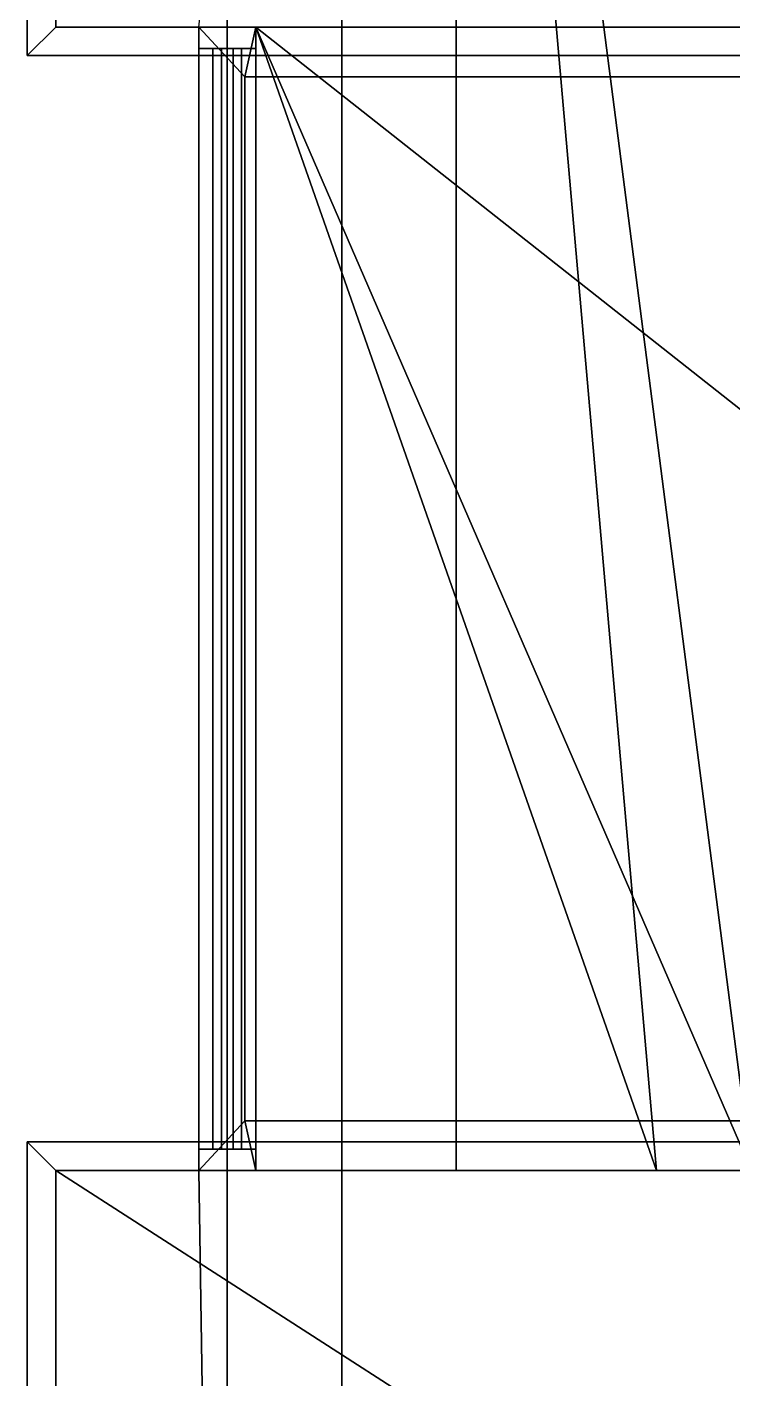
# Model space of a CAD drawing. Extents: x -7.1 to 5.5, y -11 to 12.
# Drawn here: x -7.06 to -5.826, y 5.336 to 7.7 of the extents above; entities that cross this region are included whole.
import ezdxf

# ---------------------------------------------------------------- set-up
doc = ezdxf.new("R2010")
doc.units = 0

msp = doc.modelspace()

# ---------------------------------------------------------------- linework, layer by layer
for points in [[(-7.06, 7.65, 33.7), (-7.06, 11.95, 33.7), (-7.06, 11.95, 33.5698), (-7.06, 7.65, 33.5698)], [(-7.01, 11.9, 33.7), (-7.06, 11.95, 33.7), (-7.06, 7.65, 33.7), (-7.01, 7.7, 33.7)], [(-7.01, 7.7, 33.5698), (-7.06, 7.65, 33.5698), (-7.06, 11.95, 33.5698), (-7.01, 11.9, 33.5698)], [(-7.01, 7.7, 3.4953), (-7.01, 7.7, 7.0953), (-7.01, 11.9, 7.0953), (-7.01, 11.9, 3.4953)], [(-7.01, 7.7, 7.0953), (-7.01, 7.7, 10.6953), (-7.01, 11.9, 10.6953), (-7.01, 11.9, 7.0953)], [(-7.01, 7.7, 10.6953), (-7.01, 7.7, 14.2953), (-7.01, 11.9, 14.2953), (-7.01, 11.9, 10.6953)], [(-7.01, 7.7, 14.2953), (-7.01, 7.7, 17.8953), (-7.01, 11.9, 17.8953), (-7.01, 11.9, 14.2953)], [(-7.01, 7.7, 17.8953), (-7.01, 7.7, 21.4953), (-7.01, 11.9, 21.4953), (-7.01, 11.9, 17.8953)], [(-7.01, 7.7, 21.4953), (-7.01, 7.7, 25.0953), (-7.01, 11.9, 25.0953), (-7.01, 11.9, 21.4953)], [(-7.01, 7.7, 25.0953), (-7.01, 7.7, 28.6953), (-7.01, 11.9, 28.6953), (-7.01, 11.9, 25.0953)], [(-7.01, 7.7, 28.6953), (-7.01, 7.7, 32.2953), (-7.01, 11.9, 32.2953), (-7.01, 11.9, 28.6953)], [(-7.01, 11.9, 33.8262), (-7.01, 7.7, 33.8262), (5.39, 7.7, 33.8262), (5.39, 11.9, 33.8262)], [(-7.01, 11.9, 32.2953), (-7.01, 7.7, 32.2953), (-7.01, 7.7, 33.8262), (-7.01, 11.9, 33.8262)], [(-6.71, 10.1, 0.0953), (-6.71, 10.1, -0.0047), (-6.71, 7.2, -0.0047)], [(-6.71, 10.1, 0.0953), (-6.71, 7.2, -0.0047), (-6.71, -10.8667, -0.0047), (-6.71, -10.8667, 0.0953)], [(-6.51, 9.9, 0.0953), (-6.71, 10.1, 0.0953), (-6.71, -10.8667, 0.0953), (-6.51, -10.5, 0.0953)], [(-6.51, -10.5, 3.2953), (-6.76, 5.7, 3.2953), (-6.76, 7.7, 3.2953), (-6.51, 9.9, 3.2953)], [(-6.51, -3.1784, 0.9173), (-6.51, -1.9882, 0.9173), (-6.51, 9.9, 0.0953), (-6.51, -10.5, 0.0953)], [(-6.51, -3.1784, 2.2732), (-6.51, -10.5, 3.2953), (-6.51, 9.9, 3.2953), (-6.51, -1.9882, 2.2732)], [(-6.51, 9.9, 3.2953), (-6.51, 9.9, 0.0953), (-6.51, -1.9882, 0.9173), (-6.51, -1.9882, 2.2732)], [(4.69, 9.7, 3.0953), (-3.66, 5.7, 3.0953), (-6.31, 9.7, 3.0953)], [(-6.31, 9.7, 3.0953), (-3.66, 5.7, 3.0953), (-5.96, 5.7, 3.0953)], [(-6.31, 9.7, 0.0953), (-5.7934, 5.7, 0.0953), (-4.1267, 5.7, 0.0953)], [(-6.31, 9.7, 0.0953), (-4.1267, 5.7, 0.0953), (-3.66, 5.7, 0.0953)], [(-6.31, 9.7, 0.0953), (-3.66, 5.7, 0.0953), (-3.1934, 5.7, 0.0953)], [(-6.31, 9.7, 0.0953), (-3.1934, 5.7, 0.0953), (-1.5267, 5.7, 0.0953)], [(-6.31, 9.7, 0.0953), (-5.96, 5.7, 0.0953), (-5.7934, 5.7, 0.0953)], [(-6.31, 9.7, 0.0953), (-1.5267, 5.7, 0.0953), (-1.36, 5.7, 0.0953)], [(-6.31, 9.7, 3.0953), (-5.96, 5.7, 3.0953), (-6.31, 5.7, 3.0953)], [(-6.31, 9.7, 0.0953), (-0.36, 5.7, 0.0953), (0.64, 5.7, 0.0953)], [(-6.31, 9.7, 0.0953), (0.64, 5.7, 0.0953), (1.09, 5.7, 0.0953), (4.69, 9.7, 0.0953)], [(-6.31, 9.7, 0.0953), (-1.36, 5.7, 0.0953), (-0.36, 5.7, 0.0953)], [(-6.31, 9.7, 0.0953), (-6.31, 5.7, 0.0953), (-5.96, 5.7, 0.0953)], [(-6.31, 9.7, 0.0953), (-6.31, 9.7, 3.0953), (-6.31, 5.7, 3.0953), (-6.31, 5.7, 0.0953)], [(-7.01, 7.7, 33.7), (-7.06, 7.65, 33.7), (5.44, 7.65, 33.7), (5.39, 7.7, 33.7)], [(5.39, 7.7, 33.5698), (5.44, 7.65, 33.5698), (-7.06, 7.65, 33.5698), (-7.01, 7.7, 33.5698)], [(-6.76, 7.7, 3.4953), (-6.76, 7.7, 7.0953), (-7.01, 7.7, 7.0953), (-7.01, 7.7, 3.4953)], [(-6.76, 7.7, 7.0953), (-6.76, 7.7, 10.6953), (-7.01, 7.7, 10.6953), (-7.01, 7.7, 7.0953)], [(-6.76, 7.7, 10.6953), (-6.76, 7.7, 14.2953), (-7.01, 7.7, 14.2953), (-7.01, 7.7, 10.6953)], [(-6.76, 7.7, 14.2953), (-6.76, 7.7, 17.8953), (-7.01, 7.7, 17.8953), (-7.01, 7.7, 14.2953)], [(-6.76, 7.7, 17.8953), (-6.76, 7.7, 21.4953), (-7.01, 7.7, 21.4953), (-7.01, 7.7, 17.8953)], [(-6.76, 7.7, 21.4953), (-6.76, 7.7, 25.0953), (-7.01, 7.7, 25.0953), (-7.01, 7.7, 21.4953)], [(-6.76, 7.7, 25.0953), (-6.76, 7.7, 28.6953), (-7.01, 7.7, 28.6953), (-7.01, 7.7, 25.0953)], [(-6.76, 7.7, 28.6953), (-6.76, 7.7, 32.2953), (-7.01, 7.7, 32.2953), (-7.01, 7.7, 28.6953)], [(-6.76, 7.7, 32.9453), (5.14, 7.7, 32.9453), (5.39, 7.7, 33.8262), (-7.01, 7.7, 33.8262)], [(-6.76, 7.7, 32.2953), (-6.76, 7.7, 32.9453), (-7.01, 7.7, 33.8262), (-7.01, 7.7, 32.2953)], [(-6.76, 5.7, 3.4953), (-6.76, 5.7375, 3.5444), (-6.76, 7.6625, 3.5444), (-6.76, 7.7, 3.4953)], [(-6.76, 7.7, 7.0953), (-6.76, 7.6625, 7.0462), (-6.76, 5.7375, 7.0462), (-6.76, 5.7, 7.0953)], [(-6.76, 7.7, 3.4953), (-6.76, 7.6625, 3.5444), (-6.76, 7.6625, 7.0462), (-6.76, 7.7, 7.0953)], [(-6.76, 5.7, 7.0953), (-6.76, 5.7375, 7.1444), (-6.76, 7.6625, 7.1444), (-6.76, 7.7, 7.0953)], [(-6.76, 7.7, 10.6953), (-6.76, 7.6625, 10.6462), (-6.76, 5.7375, 10.6462), (-6.76, 5.7, 10.6953)], [(-6.76, 7.7, 7.0953), (-6.76, 7.6625, 7.1444), (-6.76, 7.6625, 10.6462), (-6.76, 7.7, 10.6953)], [(-6.76, 5.7, 10.6953), (-6.76, 5.7375, 10.7444), (-6.76, 7.6625, 10.7444), (-6.76, 7.7, 10.6953)], [(-6.76, 7.7, 14.2953), (-6.76, 7.6625, 14.2462), (-6.76, 5.7375, 14.2462), (-6.76, 5.7, 14.2953)], [(-6.76, 7.7, 10.6953), (-6.76, 7.6625, 10.7444), (-6.76, 7.6625, 14.2462), (-6.76, 7.7, 14.2953)], [(-6.76, 5.7, 14.2953), (-6.76, 5.7375, 14.3444), (-6.76, 7.6625, 14.3444), (-6.76, 7.7, 14.2953)], [(-6.76, 7.7, 17.8953), (-6.76, 7.6625, 17.8462), (-6.76, 5.7375, 17.8462), (-6.76, 5.7, 17.8953)], [(-6.76, 7.7, 14.2953), (-6.76, 7.6625, 14.3444), (-6.76, 7.6625, 17.8462), (-6.76, 7.7, 17.8953)], [(-6.76, 5.7, 17.8953), (-6.76, 5.7375, 17.9444), (-6.76, 7.6625, 17.9444), (-6.76, 7.7, 17.8953)], [(-6.76, 7.7, 21.4953), (-6.76, 7.6625, 21.4462), (-6.76, 5.7375, 21.4462), (-6.76, 5.7, 21.4953)], [(-6.76, 7.7, 17.8953), (-6.76, 7.6625, 17.9444), (-6.76, 7.6625, 21.4462), (-6.76, 7.7, 21.4953)], [(-6.76, 5.7, 21.4953), (-6.76, 5.7375, 21.5444), (-6.76, 7.6625, 21.5444), (-6.76, 7.7, 21.4953)], [(-6.76, 7.7, 25.0953), (-6.76, 7.6625, 25.0462), (-6.76, 5.7375, 25.0462), (-6.76, 5.7, 25.0953)], [(-6.76, 7.7, 21.4953), (-6.76, 7.6625, 21.5444), (-6.76, 7.6625, 25.0462), (-6.76, 7.7, 25.0953)], [(-6.76, 5.7, 25.0953), (-6.76, 5.7375, 25.1444), (-6.76, 7.6625, 25.1444), (-6.76, 7.7, 25.0953)], [(-6.76, 7.7, 28.6953), (-6.76, 7.6625, 28.6462), (-6.76, 5.7375, 28.6462), (-6.76, 5.7, 28.6953)], [(-6.76, 7.7, 25.0953), (-6.76, 7.6625, 25.1444), (-6.76, 7.6625, 28.6462), (-6.76, 7.7, 28.6953)], [(-6.76, 5.7, 3.2953), (-6.76, 5.7, 3.4953), (-6.76, 7.7, 3.4953), (-6.76, 7.7, 3.2953)], [(-6.76, 5.7, 28.6953), (-6.76, 5.7375, 28.7444), (-6.76, 7.6625, 28.7444), (-6.76, 7.7, 28.6953)], [(-6.76, 7.7, 32.2953), (-6.76, 7.6625, 32.2462), (-6.76, 5.7375, 32.2462), (-6.76, 5.7, 32.2953)], [(-6.76, 7.7, 28.6953), (-6.76, 7.6625, 28.7444), (-6.76, 7.6625, 32.2462), (-6.76, 7.7, 32.2953)], [(5.14, 7.7, 32.9453), (-6.76, 7.7, 32.9453), (-6.6794, 7.6131, 32.9453), (5.0593, 7.6131, 32.9453)], [(-6.76, 7.7, 32.9453), (-6.76, 5.7, 32.9453), (-6.6794, 5.7869, 32.9453), (-6.6794, 7.6131, 32.9453)], [(-6.76, 5.7, 32.9453), (-6.76, 7.7, 32.9453), (-6.76, 7.7, 32.2953), (-6.76, 5.7, 32.2953)], [(-6.6794, 7.6131, 32.9453), (-6.6794, 5.7869, 32.9453), (-6.66, 5.7, 32.6188), (-6.66, 7.7, 32.6188)], [(5.0593, 7.6131, 32.9453), (-6.6794, 7.6131, 32.9453), (-6.66, 7.7, 32.6188), (5.04, 7.7, 32.6188)], [(-6.66, 7.7, 7.0953), (-6.66, 5.7, 7.0953), (-6.66, 5.7375, 7.0462), (-6.66, 7.6625, 7.0462)], [(-6.66, 5.7, 3.4953), (-6.66, 7.7, 3.4953), (-6.66, 7.6625, 3.5444), (-6.66, 5.7375, 3.5444)], [(-6.66, 7.6625, 7.0462), (-6.66, 7.6625, 3.5444), (-6.66, 7.7, 3.4953), (-6.66, 7.7, 7.0953)], [(-6.66, 7.7, 3.4953), (-2.16, 7.7, 3.4953), (-2.16, 7.7, 6.8953), (-6.66, 7.7, 6.8953)], [(-2.16, 7.7, 6.8953), (-3.66, 5.7, 6.8953), (-6.66, 5.7, 6.8953), (-6.66, 7.7, 6.8953)], [(-6.66, 7.7, 6.8953), (-6.66, 5.7, 6.8953), (-6.66, 5.7, 7.0953), (-6.66, 7.7, 7.0953)], [(-5.96, 5.7, 3.4953), (-6.66, 7.7, 3.4953), (-6.66, 5.7, 3.4953)], [(-5.96, 5.7, 3.4953), (-5.7934, 5.7, 3.4953), (-6.66, 7.7, 3.4953)], [(-4.1267, 5.7, 3.4953), (-6.66, 7.7, 3.4953), (-5.7934, 5.7, 3.4953)], [(-4.1267, 5.7, 3.4953), (-2.16, 7.7, 3.4953), (-6.66, 7.7, 3.4953)], [(-6.66, 7.7, 10.6953), (-6.66, 5.7, 10.6953), (-6.66, 5.7375, 10.6462), (-6.66, 7.6625, 10.6462)], [(-6.66, 5.7, 7.0953), (-6.66, 7.7, 7.0953), (-6.66, 7.6625, 7.1444), (-6.66, 5.7375, 7.1444)], [(-6.66, 7.6625, 10.6462), (-6.66, 7.6625, 7.1444), (-6.66, 7.7, 7.0953), (-6.66, 7.7, 10.6953)], [(-6.66, 7.7, 7.0953), (-2.16, 7.7, 7.0953), (-2.16, 7.7, 10.4953), (-6.66, 7.7, 10.4953)], [(-2.16, 7.7, 10.4953), (-3.66, 5.7, 10.4953), (-6.66, 5.7, 10.4953), (-6.66, 7.7, 10.4953)], [(-6.66, 7.7, 10.4953), (-6.66, 5.7, 10.4953), (-6.66, 5.7, 10.6953), (-6.66, 7.7, 10.6953)], [(-5.96, 5.7, 7.0953), (-6.66, 7.7, 7.0953), (-6.66, 5.7, 7.0953)], [(-5.96, 5.7, 7.0953), (-5.7934, 5.7, 7.0953), (-6.66, 7.7, 7.0953)], [(-4.1267, 5.7, 7.0953), (-6.66, 7.7, 7.0953), (-5.7934, 5.7, 7.0953)], [(-4.1267, 5.7, 7.0953), (-2.16, 7.7, 7.0953), (-6.66, 7.7, 7.0953)], [(-6.66, 7.7, 14.2953), (-6.66, 5.7, 14.2953), (-6.66, 5.7375, 14.2462), (-6.66, 7.6625, 14.2462)], [(-6.66, 5.7, 10.6953), (-6.66, 7.7, 10.6953), (-6.66, 7.6625, 10.7444), (-6.66, 5.7375, 10.7444)], [(-6.66, 7.6625, 14.2462), (-6.66, 7.6625, 10.7444), (-6.66, 7.7, 10.6953), (-6.66, 7.7, 14.2953)], [(-6.66, 7.7, 10.6953), (-2.16, 7.7, 10.6953), (-2.16, 7.7, 14.0953), (-6.66, 7.7, 14.0953)], [(-2.16, 7.7, 14.0953), (-3.66, 5.7, 14.0953), (-6.66, 5.7, 14.0953), (-6.66, 7.7, 14.0953)], [(-6.66, 7.7, 14.0953), (-6.66, 5.7, 14.0953), (-6.66, 5.7, 14.2953), (-6.66, 7.7, 14.2953)], [(-5.96, 5.7, 10.6953), (-6.66, 7.7, 10.6953), (-6.66, 5.7, 10.6953)], [(-5.96, 5.7, 10.6953), (-5.7934, 5.7, 10.6953), (-6.66, 7.7, 10.6953)], [(-4.1267, 5.7, 10.6953), (-6.66, 7.7, 10.6953), (-5.7934, 5.7, 10.6953)], [(-4.1267, 5.7, 10.6953), (-2.16, 7.7, 10.6953), (-6.66, 7.7, 10.6953)], [(-6.66, 7.7, 17.8953), (-6.66, 5.7, 17.8953), (-6.66, 5.7375, 17.8462), (-6.66, 7.6625, 17.8462)], [(-6.66, 5.7, 14.2953), (-6.66, 7.7, 14.2953), (-6.66, 7.6625, 14.3444), (-6.66, 5.7375, 14.3444)], [(-6.66, 7.6625, 17.8462), (-6.66, 7.6625, 14.3444), (-6.66, 7.7, 14.2953), (-6.66, 7.7, 17.8953)], [(-6.66, 7.7, 14.2953), (-2.16, 7.7, 14.2953), (-2.16, 7.7, 17.6953), (-6.66, 7.7, 17.6953)], [(-2.16, 7.7, 17.6953), (-3.66, 5.7, 17.6953), (-6.66, 5.7, 17.6953), (-6.66, 7.7, 17.6953)], [(-6.66, 7.7, 17.6953), (-6.66, 5.7, 17.6953), (-6.66, 5.7, 17.8953), (-6.66, 7.7, 17.8953)], [(-5.96, 5.7, 14.2953), (-6.66, 7.7, 14.2953), (-6.66, 5.7, 14.2953)], [(-5.96, 5.7, 14.2953), (-5.7934, 5.7, 14.2953), (-6.66, 7.7, 14.2953)], [(-4.1267, 5.7, 14.2953), (-6.66, 7.7, 14.2953), (-5.7934, 5.7, 14.2953)], [(-4.1267, 5.7, 14.2953), (-2.16, 7.7, 14.2953), (-6.66, 7.7, 14.2953)], [(-6.66, 7.7, 21.4953), (-6.66, 5.7, 21.4953), (-6.66, 5.7375, 21.4462), (-6.66, 7.6625, 21.4462)], [(-6.66, 5.7, 17.8953), (-6.66, 7.7, 17.8953), (-6.66, 7.6625, 17.9444), (-6.66, 5.7375, 17.9444)], [(-6.66, 7.6625, 21.4462), (-6.66, 7.6625, 17.9444), (-6.66, 7.7, 17.8953), (-6.66, 7.7, 21.4953)], [(-6.66, 7.7, 17.8953), (-2.16, 7.7, 17.8953), (-2.16, 7.7, 21.2953), (-6.66, 7.7, 21.2953)], [(-2.16, 7.7, 21.2953), (-3.66, 5.7, 21.2953), (-6.66, 5.7, 21.2953), (-6.66, 7.7, 21.2953)], [(-6.66, 7.7, 21.2953), (-6.66, 5.7, 21.2953), (-6.66, 5.7, 21.4953), (-6.66, 7.7, 21.4953)], [(-5.96, 5.7, 17.8953), (-6.66, 7.7, 17.8953), (-6.66, 5.7, 17.8953)], [(-5.96, 5.7, 17.8953), (-5.7934, 5.7, 17.8953), (-6.66, 7.7, 17.8953)], [(-4.1267, 5.7, 17.8953), (-6.66, 7.7, 17.8953), (-5.7934, 5.7, 17.8953)], [(-4.1267, 5.7, 17.8953), (-2.16, 7.7, 17.8953), (-6.66, 7.7, 17.8953)], [(-6.66, 7.7, 25.0953), (-6.66, 5.7, 25.0953), (-6.66, 5.7375, 25.0462), (-6.66, 7.6625, 25.0462)], [(-6.66, 5.7, 21.4953), (-6.66, 7.7, 21.4953), (-6.66, 7.6625, 21.5444), (-6.66, 5.7375, 21.5444)], [(-6.66, 7.6625, 25.0462), (-6.66, 7.6625, 21.5444), (-6.66, 7.7, 21.4953), (-6.66, 7.7, 25.0953)], [(-6.66, 7.7, 21.4953), (-2.16, 7.7, 21.4953), (-2.16, 7.7, 24.8953), (-6.66, 7.7, 24.8953)], [(-2.16, 7.7, 24.8953), (-3.66, 5.7, 24.8953), (-6.66, 5.7, 24.8953), (-6.66, 7.7, 24.8953)], [(-6.66, 7.7, 24.8953), (-6.66, 5.7, 24.8953), (-6.66, 5.7, 25.0953), (-6.66, 7.7, 25.0953)], [(-5.96, 5.7, 21.4953), (-6.66, 7.7, 21.4953), (-6.66, 5.7, 21.4953)], [(-5.96, 5.7, 21.4953), (-5.7934, 5.7, 21.4953), (-6.66, 7.7, 21.4953)], [(-4.1267, 5.7, 21.4953), (-6.66, 7.7, 21.4953), (-5.7934, 5.7, 21.4953)], [(-4.1267, 5.7, 21.4953), (-2.16, 7.7, 21.4953), (-6.66, 7.7, 21.4953)], [(-6.66, 7.7, 28.6953), (-6.66, 5.7, 28.6953), (-6.66, 5.7375, 28.6462), (-6.66, 7.6625, 28.6462)], [(-6.66, 5.7, 25.0953), (-6.66, 7.7, 25.0953), (-6.66, 7.6625, 25.1444), (-6.66, 5.7375, 25.1444)], [(-6.66, 7.6625, 28.6462), (-6.66, 7.6625, 25.1444), (-6.66, 7.7, 25.0953), (-6.66, 7.7, 28.6953)], [(-6.66, 7.7, 25.0953), (-2.16, 7.7, 25.0953), (-2.16, 7.7, 28.4953), (-6.66, 7.7, 28.4953)], [(-2.16, 7.7, 28.4953), (-3.66, 5.7, 28.4953), (-6.66, 5.7, 28.4953), (-6.66, 7.7, 28.4953)], [(-6.66, 7.7, 28.4953), (-6.66, 5.7, 28.4953), (-6.66, 5.7, 28.6953), (-6.66, 7.7, 28.6953)], [(-5.96, 5.7, 25.0953), (-6.66, 7.7, 25.0953), (-6.66, 5.7, 25.0953)], [(-5.96, 5.7, 25.0953), (-5.7934, 5.7, 25.0953), (-6.66, 7.7, 25.0953)], [(-4.1267, 5.7, 25.0953), (-6.66, 7.7, 25.0953), (-5.7934, 5.7, 25.0953)], [(-4.1267, 5.7, 25.0953), (-2.16, 7.7, 25.0953), (-6.66, 7.7, 25.0953)], [(-6.66, 7.7, 32.2953), (-6.66, 5.7, 32.2953), (-6.66, 5.7375, 32.2462), (-6.66, 7.6625, 32.2462)], [(-6.66, 5.7, 28.6953), (-6.66, 7.7, 28.6953), (-6.66, 7.6625, 28.7444), (-6.66, 5.7375, 28.7444)], [(-6.66, 7.6625, 32.2462), (-6.66, 7.6625, 28.7444), (-6.66, 7.7, 28.6953), (-6.66, 7.7, 32.2953)], [(-6.66, 7.7, 28.6953), (-2.16, 7.7, 28.6953), (-2.16, 7.7, 32.6188), (-6.66, 7.7, 32.6188)], [(-6.66, 7.7, 32.6188), (-6.66, 5.7, 32.6188), (-6.66, 5.7, 32.2953), (-6.66, 7.7, 32.2953)], [(-5.96, 5.7, 28.6953), (-6.66, 7.7, 28.6953), (-6.66, 5.7, 28.6953)], [(-5.96, 5.7, 28.6953), (-5.7934, 5.7, 28.6953), (-6.66, 7.7, 28.6953)], [(-4.1267, 5.7, 28.6953), (-6.66, 7.7, 28.6953), (-5.7934, 5.7, 28.6953)], [(-4.1267, 5.7, 28.6953), (-2.16, 7.7, 28.6953), (-6.66, 7.7, 28.6953)], [(-6.76, 5.7375, 7.0462), (-6.76, 7.6625, 7.0462), (-6.66, 7.6625, 7.0462), (-6.66, 5.7375, 7.0462)], [(-6.76, 7.6625, 3.5444), (-6.76, 5.7375, 3.5444), (-6.66, 5.7375, 3.5444), (-6.66, 7.6625, 3.5444)], [(-6.76, 7.6625, 3.5444), (-6.66, 7.6625, 3.5444), (-6.66, 7.6625, 7.0462), (-6.76, 7.6625, 7.0462)], [(-6.76, 5.7375, 10.6462), (-6.76, 7.6625, 10.6462), (-6.66, 7.6625, 10.6462), (-6.66, 5.7375, 10.6462)], [(-6.76, 7.6625, 7.1444), (-6.76, 5.7375, 7.1444), (-6.66, 5.7375, 7.1444), (-6.66, 7.6625, 7.1444)], [(-6.76, 7.6625, 7.1444), (-6.66, 7.6625, 7.1444), (-6.66, 7.6625, 10.6462), (-6.76, 7.6625, 10.6462)], [(-6.76, 5.7375, 14.2462), (-6.76, 7.6625, 14.2462), (-6.66, 7.6625, 14.2462), (-6.66, 5.7375, 14.2462)], [(-6.76, 7.6625, 10.7444), (-6.76, 5.7375, 10.7444), (-6.66, 5.7375, 10.7444), (-6.66, 7.6625, 10.7444)], [(-6.76, 7.6625, 10.7444), (-6.66, 7.6625, 10.7444), (-6.66, 7.6625, 14.2462), (-6.76, 7.6625, 14.2462)], [(-6.76, 5.7375, 17.8462), (-6.76, 7.6625, 17.8462), (-6.66, 7.6625, 17.8462), (-6.66, 5.7375, 17.8462)], [(-6.76, 7.6625, 14.3444), (-6.76, 5.7375, 14.3444), (-6.66, 5.7375, 14.3444), (-6.66, 7.6625, 14.3444)], [(-6.76, 7.6625, 14.3444), (-6.66, 7.6625, 14.3444), (-6.66, 7.6625, 17.8462), (-6.76, 7.6625, 17.8462)], [(-6.76, 5.7375, 21.4462), (-6.76, 7.6625, 21.4462), (-6.66, 7.6625, 21.4462), (-6.66, 5.7375, 21.4462)], [(-6.76, 7.6625, 17.9444), (-6.76, 5.7375, 17.9444), (-6.66, 5.7375, 17.9444), (-6.66, 7.6625, 17.9444)], [(-6.76, 7.6625, 17.9444), (-6.66, 7.6625, 17.9444), (-6.66, 7.6625, 21.4462), (-6.76, 7.6625, 21.4462)], [(-6.76, 5.7375, 25.0462), (-6.76, 7.6625, 25.0462), (-6.66, 7.6625, 25.0462), (-6.66, 5.7375, 25.0462)], [(-6.76, 7.6625, 21.5444), (-6.76, 5.7375, 21.5444), (-6.66, 5.7375, 21.5444), (-6.66, 7.6625, 21.5444)], [(-6.76, 7.6625, 21.5444), (-6.66, 7.6625, 21.5444), (-6.66, 7.6625, 25.0462), (-6.76, 7.6625, 25.0462)], [(-6.76, 5.7375, 28.6462), (-6.76, 7.6625, 28.6462), (-6.66, 7.6625, 28.6462), (-6.66, 5.7375, 28.6462)], [(-6.76, 7.6625, 25.1444), (-6.76, 5.7375, 25.1444), (-6.66, 5.7375, 25.1444), (-6.66, 7.6625, 25.1444)], [(-6.76, 7.6625, 25.1444), (-6.66, 7.6625, 25.1444), (-6.66, 7.6625, 28.6462), (-6.76, 7.6625, 28.6462)], [(-6.76, 5.7375, 32.2462), (-6.76, 7.6625, 32.2462), (-6.66, 7.6625, 32.2462), (-6.66, 5.7375, 32.2462)], [(-6.76, 7.6625, 28.7444), (-6.76, 5.7375, 28.7444), (-6.66, 5.7375, 28.7444), (-6.66, 7.6625, 28.7444)], [(-6.76, 7.6625, 28.7444), (-6.66, 7.6625, 28.7444), (-6.66, 7.6625, 32.2462), (-6.76, 7.6625, 32.2462)], [(-6.735, 5.7375, 5.8462), (-6.735, 7.6625, 5.8462), (-6.685, 7.6625, 5.8462), (-6.685, 5.7375, 5.8462)], [(-6.735, 7.6625, 5.9444), (-6.735, 5.7375, 5.9444), (-6.685, 5.7375, 5.9444), (-6.685, 7.6625, 5.9444)], [(-6.735, 7.6625, 5.9444), (-6.735, 7.6625, 5.8462), (-6.735, 5.7375, 5.8462), (-6.735, 5.7375, 5.9444)], [(-6.735, 7.6625, 4.7444), (-6.735, 7.6625, 4.6462), (-6.735, 5.7375, 4.6462), (-6.735, 5.7375, 4.7444)], [(-6.735, 7.6625, 4.7444), (-6.735, 5.7375, 4.7444), (-6.685, 5.7375, 4.7444), (-6.685, 7.6625, 4.7444)], [(-6.735, 5.7375, 4.6462), (-6.735, 7.6625, 4.6462), (-6.685, 7.6625, 4.6462), (-6.685, 5.7375, 4.6462)], [(-6.735, 5.7375, 9.4462), (-6.735, 7.6625, 9.4462), (-6.685, 7.6625, 9.4462), (-6.685, 5.7375, 9.4462)], [(-6.735, 7.6625, 9.5444), (-6.735, 5.7375, 9.5444), (-6.685, 5.7375, 9.5444), (-6.685, 7.6625, 9.5444)], [(-6.735, 7.6625, 9.5444), (-6.735, 7.6625, 9.4462), (-6.735, 5.7375, 9.4462), (-6.735, 5.7375, 9.5444)], [(-6.735, 7.6625, 8.3444), (-6.735, 7.6625, 8.2462), (-6.735, 5.7375, 8.2462), (-6.735, 5.7375, 8.3444)], [(-6.735, 7.6625, 8.3444), (-6.735, 5.7375, 8.3444), (-6.685, 5.7375, 8.3444), (-6.685, 7.6625, 8.3444)], [(-6.735, 5.7375, 8.2462), (-6.735, 7.6625, 8.2462), (-6.685, 7.6625, 8.2462), (-6.685, 5.7375, 8.2462)], [(-6.735, 5.7375, 13.0462), (-6.735, 7.6625, 13.0462), (-6.685, 7.6625, 13.0462), (-6.685, 5.7375, 13.0462)], [(-6.735, 7.6625, 13.1444), (-6.735, 5.7375, 13.1444), (-6.685, 5.7375, 13.1444), (-6.685, 7.6625, 13.1444)], [(-6.735, 7.6625, 13.1444), (-6.735, 7.6625, 13.0462), (-6.735, 5.7375, 13.0462), (-6.735, 5.7375, 13.1444)], [(-6.735, 7.6625, 11.9444), (-6.735, 7.6625, 11.8462), (-6.735, 5.7375, 11.8462), (-6.735, 5.7375, 11.9444)], [(-6.735, 7.6625, 11.9444), (-6.735, 5.7375, 11.9444), (-6.685, 5.7375, 11.9444), (-6.685, 7.6625, 11.9444)], [(-6.735, 5.7375, 11.8462), (-6.735, 7.6625, 11.8462), (-6.685, 7.6625, 11.8462), (-6.685, 5.7375, 11.8462)], [(-6.735, 5.7375, 16.6462), (-6.735, 7.6625, 16.6462), (-6.685, 7.6625, 16.6462), (-6.685, 5.7375, 16.6462)], [(-6.735, 7.6625, 16.7444), (-6.735, 5.7375, 16.7444), (-6.685, 5.7375, 16.7444), (-6.685, 7.6625, 16.7444)], [(-6.735, 7.6625, 16.7444), (-6.735, 7.6625, 16.6462), (-6.735, 5.7375, 16.6462), (-6.735, 5.7375, 16.7444)], [(-6.735, 7.6625, 15.5444), (-6.735, 7.6625, 15.4462), (-6.735, 5.7375, 15.4462), (-6.735, 5.7375, 15.5444)], [(-6.735, 7.6625, 15.5444), (-6.735, 5.7375, 15.5444), (-6.685, 5.7375, 15.5444), (-6.685, 7.6625, 15.5444)], [(-6.735, 5.7375, 15.4462), (-6.735, 7.6625, 15.4462), (-6.685, 7.6625, 15.4462), (-6.685, 5.7375, 15.4462)], [(-6.735, 5.7375, 20.2462), (-6.735, 7.6625, 20.2462), (-6.685, 7.6625, 20.2462), (-6.685, 5.7375, 20.2462)], [(-6.735, 7.6625, 20.3444), (-6.735, 5.7375, 20.3444), (-6.685, 5.7375, 20.3444), (-6.685, 7.6625, 20.3444)], [(-6.735, 7.6625, 20.3444), (-6.735, 7.6625, 20.2462), (-6.735, 5.7375, 20.2462), (-6.735, 5.7375, 20.3444)], [(-6.735, 7.6625, 19.1444), (-6.735, 7.6625, 19.0462), (-6.735, 5.7375, 19.0462), (-6.735, 5.7375, 19.1444)], [(-6.735, 7.6625, 19.1444), (-6.735, 5.7375, 19.1444), (-6.685, 5.7375, 19.1444), (-6.685, 7.6625, 19.1444)], [(-6.735, 5.7375, 19.0462), (-6.735, 7.6625, 19.0462), (-6.685, 7.6625, 19.0462), (-6.685, 5.7375, 19.0462)], [(-6.735, 5.7375, 23.8462), (-6.735, 7.6625, 23.8462), (-6.685, 7.6625, 23.8462), (-6.685, 5.7375, 23.8462)], [(-6.735, 7.6625, 23.9444), (-6.735, 5.7375, 23.9444), (-6.685, 5.7375, 23.9444), (-6.685, 7.6625, 23.9444)], [(-6.735, 7.6625, 23.9444), (-6.735, 7.6625, 23.8462), (-6.735, 5.7375, 23.8462), (-6.735, 5.7375, 23.9444)], [(-6.735, 7.6625, 22.7444), (-6.735, 7.6625, 22.6462), (-6.735, 5.7375, 22.6462), (-6.735, 5.7375, 22.7444)], [(-6.735, 7.6625, 22.7444), (-6.735, 5.7375, 22.7444), (-6.685, 5.7375, 22.7444), (-6.685, 7.6625, 22.7444)], [(-6.735, 5.7375, 22.6462), (-6.735, 7.6625, 22.6462), (-6.685, 7.6625, 22.6462), (-6.685, 5.7375, 22.6462)], [(-6.735, 5.7375, 27.4462), (-6.735, 7.6625, 27.4462), (-6.685, 7.6625, 27.4462), (-6.685, 5.7375, 27.4462)], [(-6.735, 7.6625, 27.5444), (-6.735, 5.7375, 27.5444), (-6.685, 5.7375, 27.5444), (-6.685, 7.6625, 27.5444)], [(-6.735, 7.6625, 27.5444), (-6.735, 7.6625, 27.4462), (-6.735, 5.7375, 27.4462), (-6.735, 5.7375, 27.5444)], [(-6.735, 7.6625, 26.3444), (-6.735, 7.6625, 26.2462), (-6.735, 5.7375, 26.2462), (-6.735, 5.7375, 26.3444)], [(-6.735, 7.6625, 26.3444), (-6.735, 5.7375, 26.3444), (-6.685, 5.7375, 26.3444), (-6.685, 7.6625, 26.3444)], [(-6.735, 5.7375, 26.2462), (-6.735, 7.6625, 26.2462), (-6.685, 7.6625, 26.2462), (-6.685, 5.7375, 26.2462)], [(-6.735, 5.7375, 31.0462), (-6.735, 7.6625, 31.0462), (-6.685, 7.6625, 31.0462), (-6.685, 5.7375, 31.0462)], [(-6.735, 7.6625, 31.1444), (-6.735, 5.7375, 31.1444), (-6.685, 5.7375, 31.1444), (-6.685, 7.6625, 31.1444)], [(-6.735, 7.6625, 31.1444), (-6.735, 7.6625, 31.0462), (-6.735, 5.7375, 31.0462), (-6.735, 5.7375, 31.1444)], [(-6.735, 7.6625, 29.9444), (-6.735, 7.6625, 29.8462), (-6.735, 5.7375, 29.8462), (-6.735, 5.7375, 29.9444)], [(-6.735, 7.6625, 29.9444), (-6.735, 5.7375, 29.9444), (-6.685, 5.7375, 29.9444), (-6.685, 7.6625, 29.9444)], [(-6.735, 5.7375, 29.8462), (-6.735, 7.6625, 29.8462), (-6.685, 7.6625, 29.8462), (-6.685, 5.7375, 29.8462)], [(-6.72, 7.6625, 3.5444), (-6.72, 5.7375, 3.5444), (-6.72, 5.7375, 7.0462), (-6.72, 7.6625, 7.0462)], [(-6.72, 5.7375, 7.0462), (-6.7, 5.7375, 7.0462), (-6.7, 7.6625, 7.0462), (-6.72, 7.6625, 7.0462)], [(-6.72, 7.6625, 3.5444), (-6.7, 7.6625, 3.5444), (-6.7, 5.7375, 3.5444), (-6.72, 5.7375, 3.5444)], [(-6.72, 7.6625, 3.5444), (-6.72, 7.6625, 7.0462), (-6.7, 7.6625, 7.0462), (-6.7, 7.6625, 3.5444)], [(-6.72, 7.6625, 7.1444), (-6.72, 5.7375, 7.1444), (-6.72, 5.7375, 10.6462), (-6.72, 7.6625, 10.6462)], [(-6.72, 5.7375, 10.6462), (-6.7, 5.7375, 10.6462), (-6.7, 7.6625, 10.6462), (-6.72, 7.6625, 10.6462)], [(-6.72, 7.6625, 7.1444), (-6.7, 7.6625, 7.1444), (-6.7, 5.7375, 7.1444), (-6.72, 5.7375, 7.1444)], [(-6.72, 7.6625, 7.1444), (-6.72, 7.6625, 10.6462), (-6.7, 7.6625, 10.6462), (-6.7, 7.6625, 7.1444)], [(-6.72, 7.6625, 10.7444), (-6.72, 5.7375, 10.7444), (-6.72, 5.7375, 14.2462), (-6.72, 7.6625, 14.2462)], [(-6.72, 5.7375, 14.2462), (-6.7, 5.7375, 14.2462), (-6.7, 7.6625, 14.2462), (-6.72, 7.6625, 14.2462)], [(-6.72, 7.6625, 10.7444), (-6.7, 7.6625, 10.7444), (-6.7, 5.7375, 10.7444), (-6.72, 5.7375, 10.7444)], [(-6.72, 7.6625, 10.7444), (-6.72, 7.6625, 14.2462), (-6.7, 7.6625, 14.2462), (-6.7, 7.6625, 10.7444)], [(-6.72, 7.6625, 14.3444), (-6.72, 5.7375, 14.3444), (-6.72, 5.7375, 17.8462), (-6.72, 7.6625, 17.8462)], [(-6.72, 5.7375, 17.8462), (-6.7, 5.7375, 17.8462), (-6.7, 7.6625, 17.8462), (-6.72, 7.6625, 17.8462)], [(-6.72, 7.6625, 14.3444), (-6.7, 7.6625, 14.3444), (-6.7, 5.7375, 14.3444), (-6.72, 5.7375, 14.3444)], [(-6.72, 7.6625, 14.3444), (-6.72, 7.6625, 17.8462), (-6.7, 7.6625, 17.8462), (-6.7, 7.6625, 14.3444)], [(-6.72, 7.6625, 17.9444), (-6.72, 5.7375, 17.9444), (-6.72, 5.7375, 21.4462), (-6.72, 7.6625, 21.4462)], [(-6.72, 5.7375, 21.4462), (-6.7, 5.7375, 21.4462), (-6.7, 7.6625, 21.4462), (-6.72, 7.6625, 21.4462)], [(-6.72, 7.6625, 17.9444), (-6.7, 7.6625, 17.9444), (-6.7, 5.7375, 17.9444), (-6.72, 5.7375, 17.9444)], [(-6.72, 7.6625, 17.9444), (-6.72, 7.6625, 21.4462), (-6.7, 7.6625, 21.4462), (-6.7, 7.6625, 17.9444)], [(-6.72, 7.6625, 21.5444), (-6.72, 5.7375, 21.5444), (-6.72, 5.7375, 25.0462), (-6.72, 7.6625, 25.0462)], [(-6.72, 5.7375, 25.0462), (-6.7, 5.7375, 25.0462), (-6.7, 7.6625, 25.0462), (-6.72, 7.6625, 25.0462)], [(-6.72, 7.6625, 21.5444), (-6.7, 7.6625, 21.5444), (-6.7, 5.7375, 21.5444), (-6.72, 5.7375, 21.5444)], [(-6.72, 7.6625, 21.5444), (-6.72, 7.6625, 25.0462), (-6.7, 7.6625, 25.0462), (-6.7, 7.6625, 21.5444)], [(-6.72, 7.6625, 25.1444), (-6.72, 5.7375, 25.1444), (-6.72, 5.7375, 28.6462), (-6.72, 7.6625, 28.6462)], [(-6.72, 5.7375, 28.6462), (-6.7, 5.7375, 28.6462), (-6.7, 7.6625, 28.6462), (-6.72, 7.6625, 28.6462)], [(-6.72, 7.6625, 25.1444), (-6.7, 7.6625, 25.1444), (-6.7, 5.7375, 25.1444), (-6.72, 5.7375, 25.1444)], [(-6.72, 7.6625, 25.1444), (-6.72, 7.6625, 28.6462), (-6.7, 7.6625, 28.6462), (-6.7, 7.6625, 25.1444)], [(-6.72, 7.6625, 28.7444), (-6.72, 5.7375, 28.7444), (-6.72, 5.7375, 32.2462), (-6.72, 7.6625, 32.2462)], [(-6.72, 5.7375, 32.2462), (-6.7, 5.7375, 32.2462), (-6.7, 7.6625, 32.2462), (-6.72, 7.6625, 32.2462)], [(-6.72, 7.6625, 28.7444), (-6.7, 7.6625, 28.7444), (-6.7, 5.7375, 28.7444), (-6.72, 5.7375, 28.7444)], [(-6.72, 7.6625, 28.7444), (-6.72, 7.6625, 32.2462), (-6.7, 7.6625, 32.2462), (-6.7, 7.6625, 28.7444)], [(-6.7, 7.6625, 7.0462), (-6.7, 5.7375, 7.0462), (-6.7, 5.7375, 3.5444), (-6.7, 7.6625, 3.5444)], [(-6.7, 7.6625, 10.6462), (-6.7, 5.7375, 10.6462), (-6.7, 5.7375, 7.1444), (-6.7, 7.6625, 7.1444)], [(-6.7, 7.6625, 14.2462), (-6.7, 5.7375, 14.2462), (-6.7, 5.7375, 10.7444), (-6.7, 7.6625, 10.7444)], [(-6.7, 7.6625, 17.8462), (-6.7, 5.7375, 17.8462), (-6.7, 5.7375, 14.3444), (-6.7, 7.6625, 14.3444)], [(-6.7, 7.6625, 21.4462), (-6.7, 5.7375, 21.4462), (-6.7, 5.7375, 17.9444), (-6.7, 7.6625, 17.9444)], [(-6.7, 7.6625, 25.0462), (-6.7, 5.7375, 25.0462), (-6.7, 5.7375, 21.5444), (-6.7, 7.6625, 21.5444)], [(-6.7, 7.6625, 28.6462), (-6.7, 5.7375, 28.6462), (-6.7, 5.7375, 25.1444), (-6.7, 7.6625, 25.1444)], [(-6.7, 7.6625, 32.2462), (-6.7, 5.7375, 32.2462), (-6.7, 5.7375, 28.7444), (-6.7, 7.6625, 28.7444)], [(-6.685, 7.6625, 5.9444), (-6.685, 5.7375, 5.9444), (-6.685, 5.7375, 5.8462), (-6.685, 7.6625, 5.8462)], [(-6.685, 7.6625, 4.7444), (-6.685, 5.7375, 4.7444), (-6.685, 5.7375, 4.6462), (-6.685, 7.6625, 4.6462)], [(-6.685, 7.6625, 9.5444), (-6.685, 5.7375, 9.5444), (-6.685, 5.7375, 9.4462), (-6.685, 7.6625, 9.4462)], [(-6.685, 7.6625, 8.3444), (-6.685, 5.7375, 8.3444), (-6.685, 5.7375, 8.2462), (-6.685, 7.6625, 8.2462)], [(-6.685, 7.6625, 13.1444), (-6.685, 5.7375, 13.1444), (-6.685, 5.7375, 13.0462), (-6.685, 7.6625, 13.0462)], [(-6.685, 7.6625, 11.9444), (-6.685, 5.7375, 11.9444), (-6.685, 5.7375, 11.8462), (-6.685, 7.6625, 11.8462)], [(-6.685, 7.6625, 16.7444), (-6.685, 5.7375, 16.7444), (-6.685, 5.7375, 16.6462), (-6.685, 7.6625, 16.6462)], [(-6.685, 7.6625, 15.5444), (-6.685, 5.7375, 15.5444), (-6.685, 5.7375, 15.4462), (-6.685, 7.6625, 15.4462)], [(-6.685, 7.6625, 20.3444), (-6.685, 5.7375, 20.3444), (-6.685, 5.7375, 20.2462), (-6.685, 7.6625, 20.2462)], [(-6.685, 7.6625, 19.1444), (-6.685, 5.7375, 19.1444), (-6.685, 5.7375, 19.0462), (-6.685, 7.6625, 19.0462)], [(-6.685, 7.6625, 23.9444), (-6.685, 5.7375, 23.9444), (-6.685, 5.7375, 23.8462), (-6.685, 7.6625, 23.8462)], [(-6.685, 7.6625, 22.7444), (-6.685, 5.7375, 22.7444), (-6.685, 5.7375, 22.6462), (-6.685, 7.6625, 22.6462)], [(-6.685, 7.6625, 27.5444), (-6.685, 5.7375, 27.5444), (-6.685, 5.7375, 27.4462), (-6.685, 7.6625, 27.4462)], [(-6.685, 7.6625, 26.3444), (-6.685, 5.7375, 26.3444), (-6.685, 5.7375, 26.2462), (-6.685, 7.6625, 26.2462)], [(-6.685, 7.6625, 31.1444), (-6.685, 5.7375, 31.1444), (-6.685, 5.7375, 31.0462), (-6.685, 7.6625, 31.0462)], [(-6.685, 7.6625, 29.9444), (-6.685, 5.7375, 29.9444), (-6.685, 5.7375, 29.8462), (-6.685, 7.6625, 29.8462)], [(5.44, 7.65, 33.7), (-7.06, 7.65, 33.7), (-7.06, 7.65, 33.5698), (5.44, 7.65, 33.5698)], [(5.0593, 7.6131, 32.8394), (5.0593, 5.7869, 32.8394), (-6.6794, 5.7869, 32.8394), (-6.6794, 7.6131, 32.8394)], [(-6.6794, 5.7869, 32.8747), (5.0593, 5.7869, 32.8747), (5.0593, 7.6131, 32.8747), (-6.6794, 7.6131, 32.8747)], [(5.0593, 7.6131, 32.8747), (5.0593, 7.6131, 32.8394), (-6.6794, 7.6131, 32.8394), (-6.6794, 7.6131, 32.8747)], [(-6.6794, 7.6131, 32.8747), (-6.6794, 7.6131, 32.8394), (-6.6794, 5.7869, 32.8394), (-6.6794, 5.7869, 32.8747)], [(-6.76, 5.7, 32.9453), (5.14, 5.7, 32.9453), (5.0593, 5.7869, 32.9453), (-6.6794, 5.7869, 32.9453)], [(-6.6794, 5.7869, 32.9453), (5.0593, 5.7869, 32.9453), (5.0593, 5.7, 32.6188), (-6.66, 5.7, 32.6188)], [(5.0593, 5.7869, 32.8394), (5.0593, 5.7869, 32.8747), (-6.6794, 5.7869, 32.8747), (-6.6794, 5.7869, 32.8394)], [(-7.06, 5.75, 33.5698), (-7.06, 5.75, 33.7), (5.44, 5.75, 33.7), (5.44, 5.75, 33.5698)], [(-7.06, 5.75, 33.5698), (-7.06, -11.05, 33.5698), (-7.06, -11.05, 33.7), (-7.06, 5.75, 33.7)], [(-7.01, -11, 33.5698), (-7.06, -11.05, 33.5698), (-7.06, 5.75, 33.5698), (-7.01, 5.7, 33.5698)], [(-7.01, 5.7, 33.5698), (-7.06, 5.75, 33.5698), (5.44, 5.75, 33.5698), (5.39, 5.7, 33.5698)], [(5.39, 5.7, 33.7), (5.44, 5.75, 33.7), (-7.06, 5.75, 33.7), (-7.01, 5.7, 33.7)], [(-7.01, 5.7, 33.7), (-7.06, 5.75, 33.7), (-7.06, -11.05, 33.7), (-7.01, -11, 33.7)], [(-6.76, 5.7375, 3.5444), (-6.76, 5.7375, 7.0462), (-6.66, 5.7375, 7.0462), (-6.66, 5.7375, 3.5444)], [(-6.76, 5.7, 3.4953), (-6.76, 5.7, 7.0953), (-6.76, 5.7375, 7.0462), (-6.76, 5.7375, 3.5444)], [(-6.76, 5.7375, 7.1444), (-6.76, 5.7375, 10.6462), (-6.66, 5.7375, 10.6462), (-6.66, 5.7375, 7.1444)], [(-6.76, 5.7, 7.0953), (-6.76, 5.7, 10.6953), (-6.76, 5.7375, 10.6462), (-6.76, 5.7375, 7.1444)], [(-6.76, 5.7375, 10.7444), (-6.76, 5.7375, 14.2462), (-6.66, 5.7375, 14.2462), (-6.66, 5.7375, 10.7444)], [(-6.76, 5.7, 10.6953), (-6.76, 5.7, 14.2953), (-6.76, 5.7375, 14.2462), (-6.76, 5.7375, 10.7444)], [(-6.76, 5.7375, 14.3444), (-6.76, 5.7375, 17.8462), (-6.66, 5.7375, 17.8462), (-6.66, 5.7375, 14.3444)], [(-6.76, 5.7, 14.2953), (-6.76, 5.7, 17.8953), (-6.76, 5.7375, 17.8462), (-6.76, 5.7375, 14.3444)], [(-6.76, 5.7375, 17.9444), (-6.76, 5.7375, 21.4462), (-6.66, 5.7375, 21.4462), (-6.66, 5.7375, 17.9444)], [(-6.76, 5.7, 17.8953), (-6.76, 5.7, 21.4953), (-6.76, 5.7375, 21.4462), (-6.76, 5.7375, 17.9444)], [(-6.76, 5.7375, 21.5444), (-6.76, 5.7375, 25.0462), (-6.66, 5.7375, 25.0462), (-6.66, 5.7375, 21.5444)], [(-6.76, 5.7, 21.4953), (-6.76, 5.7, 25.0953), (-6.76, 5.7375, 25.0462), (-6.76, 5.7375, 21.5444)], [(-6.76, 5.7375, 25.1444), (-6.76, 5.7375, 28.6462), (-6.66, 5.7375, 28.6462), (-6.66, 5.7375, 25.1444)], [(-6.76, 5.7, 25.0953), (-6.76, 5.7, 28.6953), (-6.76, 5.7375, 28.6462), (-6.76, 5.7375, 25.1444)], [(-6.76, 5.7375, 28.7444), (-6.76, 5.7375, 32.2462), (-6.66, 5.7375, 32.2462), (-6.66, 5.7375, 28.7444)], [(-6.76, 5.7, 28.6953), (-6.76, 5.7, 32.2953), (-6.76, 5.7375, 32.2462), (-6.76, 5.7375, 28.7444)], [(-6.72, 5.7375, 3.5444), (-6.7, 5.7375, 3.5444), (-6.7, 5.7375, 7.0462), (-6.72, 5.7375, 7.0462)], [(-6.72, 5.7375, 7.1444), (-6.7, 5.7375, 7.1444), (-6.7, 5.7375, 10.6462), (-6.72, 5.7375, 10.6462)], [(-6.72, 5.7375, 10.7444), (-6.7, 5.7375, 10.7444), (-6.7, 5.7375, 14.2462), (-6.72, 5.7375, 14.2462)], [(-6.72, 5.7375, 14.3444), (-6.7, 5.7375, 14.3444), (-6.7, 5.7375, 17.8462), (-6.72, 5.7375, 17.8462)], [(-6.72, 5.7375, 17.9444), (-6.7, 5.7375, 17.9444), (-6.7, 5.7375, 21.4462), (-6.72, 5.7375, 21.4462)], [(-6.72, 5.7375, 21.5444), (-6.7, 5.7375, 21.5444), (-6.7, 5.7375, 25.0462), (-6.72, 5.7375, 25.0462)], [(-6.72, 5.7375, 25.1444), (-6.7, 5.7375, 25.1444), (-6.7, 5.7375, 28.6462), (-6.72, 5.7375, 28.6462)], [(-6.72, 5.7375, 28.7444), (-6.7, 5.7375, 28.7444), (-6.7, 5.7375, 32.2462), (-6.72, 5.7375, 32.2462)], [(-6.66, 5.7375, 7.0462), (-6.66, 5.7, 7.0953), (-6.66, 5.7, 3.4953), (-6.66, 5.7375, 3.5444)], [(-6.66, 5.7375, 10.6462), (-6.66, 5.7, 10.6953), (-6.66, 5.7, 7.0953), (-6.66, 5.7375, 7.1444)], [(-6.66, 5.7375, 14.2462), (-6.66, 5.7, 14.2953), (-6.66, 5.7, 10.6953), (-6.66, 5.7375, 10.7444)], [(-6.66, 5.7375, 17.8462), (-6.66, 5.7, 17.8953), (-6.66, 5.7, 14.2953), (-6.66, 5.7375, 14.3444)], [(-6.66, 5.7375, 21.4462), (-6.66, 5.7, 21.4953), (-6.66, 5.7, 17.8953), (-6.66, 5.7375, 17.9444)], [(-6.66, 5.7375, 25.0462), (-6.66, 5.7, 25.0953), (-6.66, 5.7, 21.4953), (-6.66, 5.7375, 21.5444)], [(-6.66, 5.7375, 28.6462), (-6.66, 5.7, 28.6953), (-6.66, 5.7, 25.0953), (-6.66, 5.7375, 25.1444)], [(-6.66, 5.7375, 32.2462), (-6.66, 5.7, 32.2953), (-6.66, 5.7, 28.6953), (-6.66, 5.7375, 28.7444)], [(-7.01, 5.7, 3.4953), (-7.01, 5.7, 7.0953), (-6.76, 5.7, 7.0953), (-6.76, 5.7, 3.4953)], [(-7.01, 5.7, 3.4953), (-7.01, -0.5882, 4.3173), (-7.01, -0.5882, 5.6732), (-7.01, 5.7, 7.0953)], [(-7.01, -5.3667, 3.4953), (-7.01, -1.7784, 4.3173), (-7.01, -0.5882, 4.3173), (-7.01, 5.7, 3.4953)], [(-7.01, 5.7, 7.0953), (-7.01, -0.5882, 5.6732), (-7.01, -1.7784, 5.6732), (-7.01, -5.3667, 7.0953)], [(-7.01, 5.7, 7.0953), (-7.01, 5.7, 10.6953), (-6.76, 5.7, 10.6953), (-6.76, 5.7, 7.0953)], [(-7.01, 5.7, 7.0953), (-7.01, -0.5882, 7.9173), (-7.01, -0.5882, 9.2733), (-7.01, 5.7, 10.6953)], [(-7.01, -5.3667, 7.0953), (-7.01, -1.7784, 7.9173), (-7.01, -0.5882, 7.9173), (-7.01, 5.7, 7.0953)], [(-7.01, 5.7, 10.6953), (-7.01, -0.5882, 9.2733), (-7.01, -1.7784, 9.2733), (-7.01, -5.3667, 10.6953)], [(-7.01, 5.7, 10.6953), (-7.01, 5.7, 14.2953), (-6.76, 5.7, 14.2953), (-6.76, 5.7, 10.6953)], [(-7.01, 5.7, 10.6953), (-7.01, -0.5882, 11.5173), (-7.01, -0.5882, 12.8733), (-7.01, 5.7, 14.2953)], [(-7.01, -5.3667, 10.6953), (-7.01, -1.7784, 11.5173), (-7.01, -0.5882, 11.5173), (-7.01, 5.7, 10.6953)], [(-7.01, 5.7, 14.2953), (-7.01, -0.5882, 12.8733), (-7.01, -1.7784, 12.8733), (-7.01, -5.3667, 14.2953)], [(-7.01, 5.7, 14.2953), (-7.01, 5.7, 17.8953), (-6.76, 5.7, 17.8953), (-6.76, 5.7, 14.2953)], [(-7.01, 5.7, 14.2953), (-7.01, -0.5882, 15.1173), (-7.01, -0.5882, 16.4733), (-7.01, 5.7, 17.8953)], [(-7.01, -5.3667, 14.2953), (-7.01, -1.7784, 15.1173), (-7.01, -0.5882, 15.1173), (-7.01, 5.7, 14.2953)], [(-7.01, 5.7, 17.8953), (-7.01, -0.5882, 16.4733), (-7.01, -1.7784, 16.4733), (-7.01, -5.3667, 17.8953)], [(-7.01, 5.7, 17.8953), (-7.01, 5.7, 21.4953), (-6.76, 5.7, 21.4953), (-6.76, 5.7, 17.8953)], [(-7.01, 5.7, 17.8953), (-7.01, -0.5882, 18.7173), (-7.01, -0.5882, 20.0733), (-7.01, 5.7, 21.4953)], [(-7.01, -5.3667, 17.8953), (-7.01, -1.7784, 18.7173), (-7.01, -0.5882, 18.7173), (-7.01, 5.7, 17.8953)], [(-7.01, 5.7, 21.4953), (-7.01, -0.5882, 20.0733), (-7.01, -1.7784, 20.0733), (-7.01, -5.3667, 21.4953)], [(-7.01, 5.7, 21.4953), (-7.01, 5.7, 25.0953), (-6.76, 5.7, 25.0953), (-6.76, 5.7, 21.4953)], [(-7.01, 5.7, 21.4953), (-7.01, -0.5882, 22.3173), (-7.01, -0.5882, 23.6733), (-7.01, 5.7, 25.0953)], [(-7.01, -5.3667, 21.4953), (-7.01, -1.7784, 22.3173), (-7.01, -0.5882, 22.3173), (-7.01, 5.7, 21.4953)], [(-7.01, 5.7, 25.0953), (-7.01, -0.5882, 23.6733), (-7.01, -1.7784, 23.6733), (-7.01, -5.3667, 25.0953)], [(-7.01, 5.7, 25.0953), (-7.01, 5.7, 28.6953), (-6.76, 5.7, 28.6953), (-6.76, 5.7, 25.0953)], [(-7.01, 5.7, 25.0953), (-7.01, -0.5882, 25.9173), (-7.01, -0.5882, 27.2733), (-7.01, 5.7, 28.6953)], [(-7.01, -5.3667, 25.0953), (-7.01, -1.7784, 25.9173), (-7.01, -0.5882, 25.9173), (-7.01, 5.7, 25.0953)], [(-7.01, 5.7, 28.6953), (-7.01, -0.5882, 27.2733), (-7.01, -1.7784, 27.2733), (-7.01, -5.3667, 28.6953)], [(-6.51, -10.5, 3.2953), (-7.01, -11, 3.2953), (-7.01, 5.7, 3.2953), (-6.76, 5.7, 3.2953)], [(-7.01, 5.7, 3.4953), (-6.76, 5.7, 3.4953), (-6.76, 5.7, 3.2953), (-7.01, 5.7, 3.2953)], [(-7.01, -11, 3.2953), (-7.01, -11, 3.4953), (-7.01, 5.7, 3.4953), (-7.01, 5.7, 3.2953)], [(-7.01, 5.7, 28.6953), (-7.01, 5.7, 32.2953), (-6.76, 5.7, 32.2953), (-6.76, 5.7, 28.6953)], [(-7.01, -5.3667, 28.6953), (-7.01, -1.7784, 29.5173), (-7.01, -0.5882, 29.5173), (-7.01, 5.7, 28.6953)], [(-7.01, 5.7, 32.2953), (-7.01, -0.5882, 30.8733), (-7.01, -1.7784, 30.8733), (-7.01, -5.3667, 32.2953)], [(-7.01, 5.7, 28.6953), (-7.01, -0.5882, 29.5173), (-7.01, -0.5882, 30.8733), (-7.01, 5.7, 32.2953)], [(-7.01, -11, 33.8262), (-6.2318, -10.4986, 33.8262), (-6.2318, 5.1986, 33.8262), (-7.01, 5.7, 33.8262)], [(5.39, 5.7, 33.8262), (-7.01, 5.7, 33.8262), (-6.2318, 5.1986, 33.8262), (4.6118, 5.1986, 33.8262)], [(5.14, 5.7, 32.9453), (-6.76, 5.7, 32.9453), (-7.01, 5.7, 33.8262), (5.39, 5.7, 33.8262)], [(-7.01, -11, 32.2953), (-7.01, -11, 33.8262), (-7.01, 5.7, 33.8262), (-7.01, 5.7, 32.2953)], [(-6.76, 5.7, 32.2953), (-7.01, 5.7, 32.2953), (-7.01, 5.7, 33.8262), (-6.76, 5.7, 32.9453)], [(-5.96, 5.7, 6.4953), (-5.96, 5.7, 3.4953), (-6.66, 5.7, 3.4953), (-6.66, 5.7, 6.8953)], [(-3.66, 5.7, 6.4953), (-5.96, 5.7, 6.4953), (-6.66, 5.7, 6.8953), (-3.66, 5.7, 6.8953)], [(-5.96, 5.7, 10.0953), (-5.96, 5.7, 7.0953), (-6.66, 5.7, 7.0953), (-6.66, 5.7, 10.4953)], [(-3.66, 5.7, 10.0953), (-5.96, 5.7, 10.0953), (-6.66, 5.7, 10.4953), (-3.66, 5.7, 10.4953)], [(-5.96, 5.7, 13.6953), (-5.96, 5.7, 10.6953), (-6.66, 5.7, 10.6953), (-6.66, 5.7, 14.0953)], [(-3.66, 5.7, 13.6953), (-5.96, 5.7, 13.6953), (-6.66, 5.7, 14.0953), (-3.66, 5.7, 14.0953)], [(-5.96, 5.7, 17.2953), (-5.96, 5.7, 14.2953), (-6.66, 5.7, 14.2953), (-6.66, 5.7, 17.6953)], [(-3.66, 5.7, 17.2953), (-5.96, 5.7, 17.2953), (-6.66, 5.7, 17.6953), (-3.66, 5.7, 17.6953)], [(-5.96, 5.7, 20.8953), (-5.96, 5.7, 17.8953), (-6.66, 5.7, 17.8953), (-6.66, 5.7, 21.2953)], [(-3.66, 5.7, 20.8953), (-5.96, 5.7, 20.8953), (-6.66, 5.7, 21.2953), (-3.66, 5.7, 21.2953)], [(-5.96, 5.7, 24.4953), (-5.96, 5.7, 21.4953), (-6.66, 5.7, 21.4953), (-6.66, 5.7, 24.8953)], [(-3.66, 5.7, 24.4953), (-5.96, 5.7, 24.4953), (-6.66, 5.7, 24.8953), (-3.66, 5.7, 24.8953)], [(-5.96, 5.7, 28.0953), (-5.96, 5.7, 25.0953), (-6.66, 5.7, 25.0953), (-6.66, 5.7, 28.4953)], [(-3.66, 5.7, 28.0953), (-5.96, 5.7, 28.0953), (-6.66, 5.7, 28.4953), (-3.66, 5.7, 28.4953)], [(-5.96, 5.7, 31.6953), (-5.96, 5.7, 28.6953), (-6.66, 5.7, 28.6953), (-6.66, 5.7, 32.6188)], [(-3.66, 5.7, 31.6953), (-5.96, 5.7, 31.6953), (-6.66, 5.7, 32.6188), (-3.66, 5.7, 32.6188)], [(-5.96, 5.7, 3.0953), (-5.96, 5.7, 0.0953), (-6.31, 5.7, 0.0953), (-6.31, 5.7, 3.0953)], [(-5.96, 5.7, 6.4953), (-5.7934, 5.7, 6.0453), (-5.7934, 5.7, 3.4953), (-5.96, 5.7, 3.4953)], [(-3.66, 5.7, 6.4953), (-4.1267, 5.7, 6.0453), (-5.7934, 5.7, 6.0453), (-5.96, 5.7, 6.4953)], [(-5.96, 5.7, 10.0953), (-5.7934, 5.7, 9.6453), (-5.7934, 5.7, 7.0953), (-5.96, 5.7, 7.0953)], [(-3.66, 5.7, 10.0953), (-4.1267, 5.7, 9.6453), (-5.7934, 5.7, 9.6453), (-5.96, 5.7, 10.0953)], [(-5.96, 5.7, 13.6953), (-5.7934, 5.7, 13.2453), (-5.7934, 5.7, 10.6953), (-5.96, 5.7, 10.6953)], [(-3.66, 5.7, 13.6953), (-4.1267, 5.7, 13.2453), (-5.7934, 5.7, 13.2453), (-5.96, 5.7, 13.6953)], [(-5.96, 5.7, 17.2953), (-5.7934, 5.7, 16.8453), (-5.7934, 5.7, 14.2953), (-5.96, 5.7, 14.2953)], [(-3.66, 5.7, 17.2953), (-4.1267, 5.7, 16.8453), (-5.7934, 5.7, 16.8453), (-5.96, 5.7, 17.2953)], [(-5.96, 5.7, 20.8953), (-5.7934, 5.7, 20.4453), (-5.7934, 5.7, 17.8953), (-5.96, 5.7, 17.8953)], [(-3.66, 5.7, 20.8953), (-4.1267, 5.7, 20.4453), (-5.7934, 5.7, 20.4453), (-5.96, 5.7, 20.8953)], [(-5.96, 5.7, 24.4953), (-5.7934, 5.7, 24.0453), (-5.7934, 5.7, 21.4953), (-5.96, 5.7, 21.4953)], [(-3.66, 5.7, 24.4953), (-4.1267, 5.7, 24.0453), (-5.7934, 5.7, 24.0453), (-5.96, 5.7, 24.4953)], [(-5.96, 5.7, 28.0953), (-5.7934, 5.7, 27.6453), (-5.7934, 5.7, 25.0953), (-5.96, 5.7, 25.0953)], [(-3.66, 5.7, 28.0953), (-4.1267, 5.7, 27.6453), (-5.7934, 5.7, 27.6453), (-5.96, 5.7, 28.0953)], [(-3.66, 5.7, 3.0953), (-4.1267, 5.7, 2.6453), (-5.7934, 5.7, 2.6453), (-5.96, 5.7, 3.0953)], [(-5.96, 5.7, 3.0953), (-5.7934, 5.7, 2.6453), (-5.7934, 5.7, 0.0953), (-5.96, 5.7, 0.0953)], [(-5.96, 5.7, 31.6953), (-5.7934, 5.7, 31.2453), (-5.7934, 5.7, 28.6953), (-5.96, 5.7, 28.6953)], [(-3.66, 5.7, 31.6953), (-4.1267, 5.7, 31.2453), (-5.7934, 5.7, 31.2453), (-5.96, 5.7, 31.6953)]]:
    msp.add_3dface(points)

doc.saveas('drawing.dxf')
